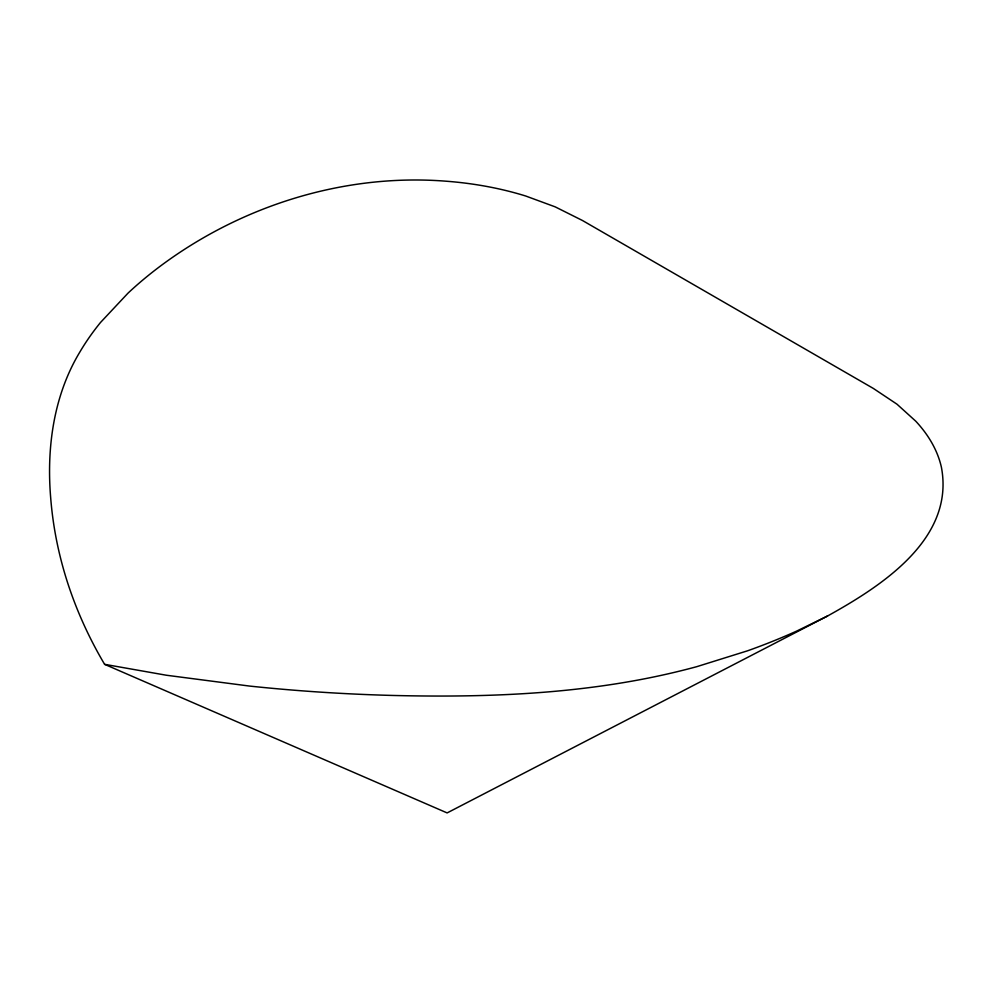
<?xml version="1.0" encoding="UTF-8"?>
<svg xmlns="http://www.w3.org/2000/svg" width="993" height="993" viewBox="0 0 993 993"><rect width="100%" height="100%" fill="white"/><g stroke="black" fill="none" stroke-linecap="round" stroke-linejoin="round"><path stroke-width="1.49" d="M827.504 616.032C881.139 586.267 954.869 539.224 941.438 467.405A231.245 133.509 0 0 0 915.745 421.181L896.977 404.188L873.331 388.424L582.481 220.508L555.174 206.854L525.731 196.018A231.245 133.509 0 0 0 445.683 181.173C345.092 173.328 243.161 205.054 162.256 264.697A537.424 310.275 0 0 0 128.023 293.134L100.529 322.452A495.519 286.083 0 0 0 80.073 351.659C53.647 395.214 46.46 447.669 50.68 497.766A1065.638 615.238 0 0 0 66.965 580.731C76.25 609.925 88.998 637.978 104.6 664.329L447.123 812.919L827.504 616.032L796.783 631.039A537.424 310.275 0 0 1 747.53 650.812L696.751 666.675A495.519 286.083 0 0 1 646.158 678.492C562.919 694.852 477.683 697.496 393.091 695.46A1065.638 615.238 0 0 1 249.392 686.051L166.327 675.228L104.6 664.329"/></g></svg>
